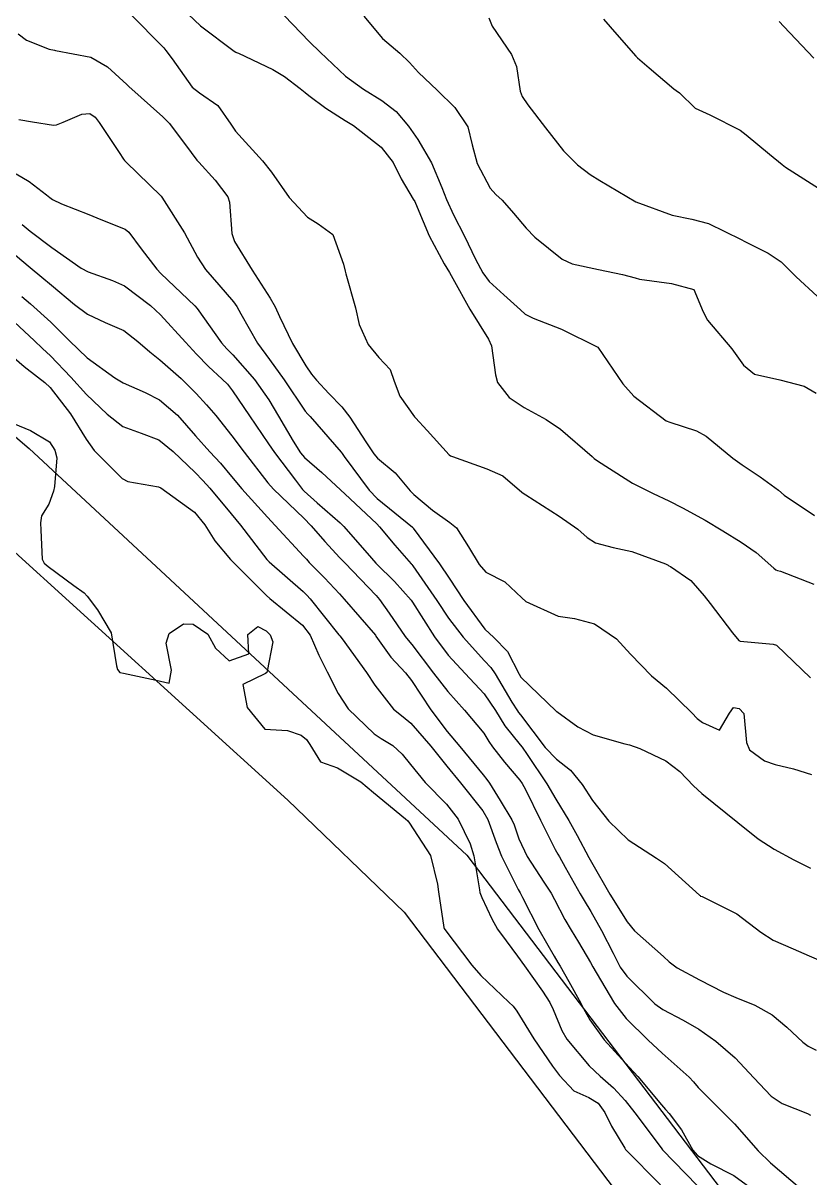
# Model space of a CAD drawing. Header units: metres. Extents: x 298520 to 308411, y 7433745 to 7450750.
# Drawn here: x 305294.6 to 305337.8, y 7436443.2 to 7436506.6 of the extents above; entities that cross this region are included whole.
import ezdxf

# ---------------------------------------------------------------- set-up
doc = ezdxf.new("R2010")
doc.units = ezdxf.units.M
doc.header["$LTSCALE"] = 10
for name, color, linetype in [('Curvas de Nivel 1m', 11, 'Continuous'), ('Curvas de Nivel 5m', 15, 'Continuous'), ('Vias Primárias', 230, 'Continuous')]:
    doc.layers.add(name, color=color, linetype=linetype)

msp = doc.modelspace()

# ---------------------------------------------------------------- linework, layer by layer
at = {"layer": 'Curvas de Nivel 1m', "flags": 128}
for points, elevation in [([(305300.501, 7436507.139), (305302.364, 7436505.263), (305302.484, 7436505.119), (305302.821, 7436504.65), (305303.922, 7436503.104), (305304.33, 7436502.787), (305305.337, 7436502.099), (305306.041, 7436501.074), (305306.307, 7436500.689), (305307.788, 7436499.055), (305308.277, 7436498.433), (305309.246, 7436497.04), (305310.252, 7436495.96), (305310.83, 7436495.602), (305311.634, 7436495.009), (305312.219, 7436493.394), (305312.304, 7436492.999), (305312.344, 7436492.866), (305312.875, 7436490.993), (305313.087, 7436490.083), (305313.568, 7436488.986), (305314.156, 7436488.268), (305314.781, 7436487.603), (305314.993, 7436486.967), (305315.314, 7436486.142), (305316.124, 7436485.013), (305316.177, 7436484.949), (305316.803, 7436484.253), (305318.022, 7436482.931), (305318.092, 7436482.873), (305318.196, 7436482.825), (305320.085, 7436482.16), (305320.958, 7436481.773), (305321.995, 7436480.881), (305322.072, 7436480.821), (305322.217, 7436480.732), (305324.053, 7436479.554), (305325.065, 7436478.845), (305325.592, 7436478.39), (305326.036, 7436478.104), (305327.01, 7436477.843), (305328.031, 7436477.614), (305329.881, 7436476.934), (305330.024, 7436476.862), (305330.07, 7436476.836), (305330.161, 7436476.788), (305331.264, 7436476.02), (305332.007, 7436475.189), (305332.323, 7436474.757), (305333.562, 7436473.162), (305333.905, 7436472.741), (305333.973, 7436472.702), (305335.79, 7436472.531), (305335.971, 7436472.473), (305337.839, 7436470.691)], 734), ([(305303.7, 7436507.107), (305304.373, 7436506.461), (305306.225, 7436505.072), (305306.309, 7436505.027), (305306.352, 7436505.009), (305306.454, 7436504.967), (305308.343, 7436504.063), (305308.979, 7436503.68), (305309.844, 7436503.027), (305310.12, 7436502.813), (305310.329, 7436502.654), (305311.261, 7436501.954), (305312.316, 7436501.275), (305312.769, 7436500.995), (305314.295, 7436499.817), (305314.941, 7436498.97), (305315.389, 7436498.078), (305316.05, 7436496.953), (305316.13, 7436496.82), (305316.256, 7436496.512), (305316.923, 7436494.943), (305317.75, 7436493.402), (305318.03, 7436492.932), (305318.21, 7436492.608), (305319.145, 7436490.92), (305320.168, 7436489.278), (305320.336, 7436488.907), (305320.555, 7436487.312), (305320.669, 7436486.902), (305321.305, 7436486.063), (305322.129, 7436485.516), (305323.342, 7436484.868), (305324.115, 7436484.33), (305325.851, 7436482.834), (305325.975, 7436482.715), (305326.091, 7436482.629), (305326.608, 7436482.304), (305328.079, 7436481.377), (305329.206, 7436480.799), (305330.067, 7436480.402), (305330.821, 7436480.019), (305332.052, 7436479.334), (305333.029, 7436478.75), (305334.037, 7436478.129), (305334.86, 7436477.556), (305335.818, 7436476.713), (305335.927, 7436476.616), (305336.022, 7436476.581), (305336.187, 7436476.542), (305338.01, 7436475.833)], 733), ([(305308.965, 7436507.041), (305310.362, 7436505.597), (305310.936, 7436505.014), (305312.34, 7436503.711), (305313.314, 7436502.99), (305314.327, 7436502.371), (305315.119, 7436501.766), (305315.793, 7436500.958), (305316.302, 7436500.229), (305317.056, 7436498.942), (305317.612, 7436497.594), (305317.864, 7436496.934), (305318.25, 7436496.101), (305318.857, 7436494.924), (305319.47, 7436493.668), (305319.863, 7436492.914), (305320.208, 7436492.44), (305321.014, 7436491.711), (305321.92, 7436490.884), (305322.189, 7436490.645), (305322.63, 7436490.432), (305324.177, 7436489.826), (305326.163, 7436488.83), (305327.533, 7436486.816), (305328.136, 7436486.15), (305329.913, 7436484.792), (305330.112, 7436484.714), (305331.583, 7436484.243), (305332.105, 7436483.941), (305333.567, 7436482.745), (305334.089, 7436482.37), (305335.074, 7436481.716), (305336.076, 7436480.982), (305336.397, 7436480.707), (305338.057, 7436479.602)], 732), ([(305313.342, 7436506.99), (305314.365, 7436505.767), (305315.303, 7436504.966), (305315.838, 7436504.448), (305316.343, 7436503.913), (305317.354, 7436502.94), (305318.323, 7436501.98), (305319.035, 7436500.923), (305319.279, 7436499.939), (305319.544, 7436498.917), (305320.269, 7436497.565), (305320.575, 7436497.214), (305320.919, 7436496.9), (305321.55, 7436496.188), (305322.24, 7436495.359), (305322.713, 7436494.875), (305324.221, 7436493.659), (305324.771, 7436493.404), (305326.216, 7436493.095), (305327.516, 7436492.817), (305328.211, 7436492.634), (305328.454, 7436492.564), (305330.208, 7436492.326), (305331.429, 7436491.996), (305331.945, 7436490.764), (305332.186, 7436490.323), (305333.519, 7436488.746), (305334.154, 7436487.837), (305334.767, 7436487.349), (305336.146, 7436487.035), (305337.488, 7436486.697), (305338.137, 7436486.305)], 731), ([(305326.48, 7436506.829), (305327.204, 7436505.988), (305328.257, 7436504.811), (305328.352, 7436504.716), (305328.989, 7436504.161), (305330.335, 7436503.018), (305330.47, 7436502.923), (305330.643, 7436502.785), (305331.508, 7436501.956), (305332.321, 7436501.592), (305333.973, 7436500.743), (305334.309, 7436500.487), (305335.589, 7436499.425), (305336.285, 7436498.856), (305336.469, 7436498.708), (305338.272, 7436497.562)], 729), ([(305336.109, 7436506.714), (305336.379, 7436506.432), (305338.025, 7436504.693)], 728), ([(305294.415, 7436501.32), (305295.158, 7436501.207), (305296.31, 7436501.017), (305296.472, 7436501.027), (305296.846, 7436501.185), (305297.869, 7436501.623), (305298.318, 7436501.655), (305298.597, 7436501.447), (305298.827, 7436501.162), (305299.91, 7436499.524), (305300.15, 7436499.142), (305300.212, 7436499.071), (305300.282, 7436499.01), (305302.221, 7436497.12), (305302.262, 7436497.071), (305303.505, 7436495.107), (305304.223, 7436493.777), (305304.657, 7436493.093), (305305.378, 7436492.255), (305306.195, 7436491.326), (305306.371, 7436491.068), (305306.59, 7436490.663), (305307.509, 7436489.057), (305308.154, 7436488.159), (305308.96, 7436487.042), (305310.126, 7436485.325), (305310.259, 7436485.163), (305310.388, 7436485.026), (305312.094, 7436483.065), (305312.144, 7436482.999), (305312.259, 7436482.831), (305313.62, 7436480.985), (305314.066, 7436480.53), (305316.002, 7436478.951), (305316.023, 7436478.93), (305316.042, 7436478.906), (305317.482, 7436476.935), (305318.015, 7436476.15), (305318.823, 7436474.922), (305319.98, 7436473.363), (305320.468, 7436472.903), (305321.213, 7436472.139), (305321.848, 7436470.882), (305321.95, 7436470.715), (305323.89, 7436468.86), (305323.923, 7436468.834), (305325.066, 7436467.994), (305325.91, 7436467.563), (305327.648, 7436467.07), (305327.905, 7436467.01), (305328.466, 7436466.804), (305329.896, 7436466.124), (305330.665, 7436465.553), (305331.409, 7436464.767), (305331.877, 7436464.334), (305333.853, 7436462.74), (305334.973, 7436461.852), (305335.839, 7436461.288), (305336.912, 7436460.699), (305337.826, 7436460.232)], 736), ([(305294.274, 7436498.344), (305294.99, 7436497.929), (305295.928, 7436497.195), (305296.115, 7436497.046), (305296.26, 7436496.946), (305296.749, 7436496.694), (305298.252, 7436496.114), (305298.92, 7436495.831), (305300.245, 7436495.302), (305300.454, 7436495.138), (305301.122, 7436494.239), (305301.985, 7436493.122), (305302.211, 7436492.883), (305304.067, 7436491.101), (305304.191, 7436490.952), (305305.538, 7436489.079), (305305.829, 7436488.744), (305306.156, 7436488.415), (305307.346, 7436487.058), (305308.132, 7436485.935), (305308.661, 7436485.045), (305309.457, 7436483.683), (305309.866, 7436483.032), (305310.09, 7436482.773), (305311.028, 7436481.962), (305312.052, 7436481), (305312.073, 7436480.982), (305312.286, 7436480.782), (305314.045, 7436479.132), (305314.191, 7436478.978), (305315.034, 7436477.966), (305315.926, 7436476.951), (305315.974, 7436476.903), (305316.022, 7436476.841), (305317.332, 7436474.937), (305317.988, 7436473.964), (305318.776, 7436472.922), (305319.96, 7436471.627), (305320.304, 7436471.252), (305320.533, 7436470.901), (305321.462, 7436469.355), (305321.762, 7436468.882), (305321.825, 7436468.784), (305321.921, 7436468.655), (305323.289, 7436466.866), (305323.897, 7436466.229), (305324.667, 7436465.625), (305325.32, 7436464.838), (305325.87, 7436463.961), (305326.772, 7436462.821), (305327.843, 7436461.787), (305329.389, 7436460.794), (305329.828, 7436460.495), (305331.74, 7436458.761), (305331.775, 7436458.732), (305331.802, 7436458.711), (305331.884, 7436458.677), (305333.793, 7436457.736), (305335.112, 7436456.727), (305335.779, 7436456.296), (305336.885, 7436455.814), (305337.77, 7436455.422), (305339.512, 7436454.673)], 737), ([(305294.604, 7436495.572), (305295.044, 7436495.208), (305296.229, 7436494.295), (305297.842, 7436493.174), (305298.211, 7436492.967), (305299.552, 7436492.496), (305300.203, 7436492.192), (305301.643, 7436491.125), (305302.185, 7436490.604), (305303.547, 7436489.106), (305304.156, 7436488.449), (305304.826, 7436487.766), (305305.571, 7436487.079), (305305.861, 7436486.795), (305306.137, 7436486.437), (305307.063, 7436485.061), (305308.1, 7436483.527), (305308.438, 7436483.047), (305309.581, 7436481.532), (305309.975, 7436481.031), (305310.071, 7436480.929), (305310.784, 7436480.297), (305312.046, 7436479.193), (305312.241, 7436478.998), (305313.752, 7436477.257), (305313.989, 7436476.98), (305314.023, 7436476.949), (305315.015, 7436475.967), (305315.926, 7436474.951), (305316.001, 7436474.846), (305317.221, 7436472.938), (305317.963, 7436471.937), (305318.89, 7436470.921), (305319.936, 7436469.8), (305320.555, 7436468.901), (305321.069, 7436468.048), (305321.904, 7436467.016), (305322.016, 7436466.879), (305322.303, 7436466.471), (305323.365, 7436464.865), (305323.871, 7436464.036), (305324.58, 7436462.849), (305325.037, 7436462.034), (305325.68, 7436460.832), (305325.829, 7436460.562), (305326.837, 7436458.82), (305327.788, 7436457.288), (305328.186, 7436456.806), (305329.769, 7436455.384), (305330.074, 7436455.093), (305330.516, 7436454.779), (305331.753, 7436454.111), (305333.054, 7436453.436), (305333.739, 7436453.138), (305334.774, 7436452.73), (305335.728, 7436452.189), (305336.529, 7436451.516), (305337.409, 7436450.695), (305337.71, 7436450.471), (305338.144, 7436450.248)], 738), ([(305294.223, 7436493.886), (305295.041, 7436493.208), (305295.68, 7436492.67), (305296.203, 7436492.23), (305297.46, 7436491.177), (305298.185, 7436490.64), (305299.15, 7436490.189), (305300.172, 7436489.742), (305300.941, 7436489.138), (305301.598, 7436488.569), (305302.153, 7436488.144), (305303.319, 7436487.108), (305304.135, 7436486.283), (305304.707, 7436485.669), (305305.217, 7436485.084), (305306.106, 7436483.959), (305306.782, 7436483.063), (305308.076, 7436481.384), (305308.376, 7436481.047), (305310.049, 7436479.442), (305310.455, 7436479.024), (305311.196, 7436478.174), (305312.026, 7436477.275), (305312.289, 7436476.997), (305314.005, 7436475.197), (305314.112, 7436475.086), (305314.201, 7436474.977), (305314.725, 7436474.236), (305315.611, 7436472.955), (305315.769, 7436472.751), (305315.968, 7436472.508), (305317.157, 7436470.938), (305317.938, 7436469.931), (305318.86, 7436468.921), (305319.91, 7436467.658), (305320.195, 7436467.195), (305320.386, 7436466.903), (305321.059, 7436466.057), (305321.885, 7436465.073), (305322.023, 7436464.879), (305322.197, 7436464.558), (305323.018, 7436462.868), (305323.837, 7436461.274), (305323.981, 7436461.005), (305324.061, 7436460.857), (305324.385, 7436460.291), (305325.201, 7436458.839), (305325.423, 7436458.46), (305325.793, 7436457.854), (305326.38, 7436456.824), (305327.004, 7436455.584), (305327.399, 7436454.814), (305327.755, 7436454.306), (305329.301, 7436452.794), (305329.73, 7436452.481), (305330.851, 7436451.899), (305331.719, 7436451.408), (305332.638, 7436450.751), (305333.699, 7436449.823), (305334.733, 7436448.73), (305335.673, 7436447.733), (305336.284, 7436447.325), (305337.664, 7436446.774), (305337.826, 7436446.688)], 739), ([(305294.178, 7436490.2), (305295.261, 7436489.204), (305295.721, 7436488.759), (305296.155, 7436488.353), (305297.259, 7436487.179), (305298.134, 7436486.236), (305299.252, 7436485.159), (305300.113, 7436484.484), (305301.125, 7436484.118), (305302.102, 7436483.752), (305302.877, 7436483.112), (305304.081, 7436481.946), (305304.504, 7436481.52), (305304.884, 7436481.088), (305306.052, 7436479.691), (305306.567, 7436479.065), (305308.024, 7436477.182), (305308.148, 7436477.049), (305310.007, 7436475.42), (305310.205, 7436475.227), (305310.387, 7436475.024), (305311.974, 7436473.047), (305312.013, 7436473), (305312.149, 7436472.82), (305313.474, 7436470.985), (305313.942, 7436470.285), (305314.972, 7436468.964), (305315.502, 7436468.54), (305315.915, 7436468.194), (305317.005, 7436466.939), (305317.892, 7436465.835), (305318.636, 7436464.922), (305319.86, 7436463.384), (305320.139, 7436462.906), (305320.597, 7436461.655), (305320.89, 7436460.894), (305321.806, 7436459.071), (305321.912, 7436458.879), (305322.041, 7436458.637), (305322.932, 7436456.869), (305323.768, 7436455.417), (305323.978, 7436455.07), (305324.105, 7436454.855), (305324.573, 7436454.025), (305325.239, 7436452.837), (305325.403, 7436452.508), (305325.724, 7436451.915), (305326.524, 7436450.822), (305327.694, 7436449.548), (305328.369, 7436448.803), (305329.668, 7436447.252), (305329.878, 7436446.999), (305330.074, 7436446.784), (305330.765, 7436445.885), (305331.378, 7436444.764), (305331.638, 7436444.463), (305332.369, 7436444.016), (305333.622, 7436443.373), (305334.509, 7436442.731)], 741), ([(305294.153, 7436488.241), (305294.71, 7436487.773), (305295.433, 7436487.201), (305295.841, 7436486.896), (305296.137, 7436486.616), (305297.257, 7436485.179), (305298.102, 7436483.786), (305298.545, 7436483.165), (305300.078, 7436481.624), (305300.389, 7436481.458), (305302.073, 7436481.175), (305302.195, 7436481.119), (305304.053, 7436479.773), (305304.623, 7436479.091), (305305.163, 7436478.212), (305306.024, 7436477.185), (305306.138, 7436477.069), (305308.004, 7436475.197), (305308.177, 7436475.048), (305309.981, 7436473.578), (305310.39, 7436473.024), (305310.872, 7436471.926), (305311.333, 7436471.009), (305311.935, 7436469.82), (305312.48, 7436468.994), (305313.909, 7436467.619), (305314.286, 7436467.353), (305314.919, 7436466.965), (305315.446, 7436466.505), (305315.893, 7436465.934), (305316.705, 7436464.942), (305317.865, 7436463.759), (305318.511, 7436462.923), (305319.171, 7436461.585), (305319.376, 7436460.915), (305319.673, 7436459.043), (305319.699, 7436458.911), (305319.8, 7436458.625), (305320.349, 7436457.462), (305320.676, 7436456.897), (305321.135, 7436456.248), (305321.768, 7436455.416), (305322.154, 7436454.876), (305323.127, 7436453.482), (305323.542, 7436452.862), (305323.729, 7436452.485), (305324.193, 7436451.328), (305324.476, 7436450.849), (305325.691, 7436449.398), (305326.303, 7436448.824), (305327.034, 7436448.177), (305327.67, 7436447.484), (305328.198, 7436446.805), (305329.644, 7436444.893), (305329.685, 7436444.831), (305329.724, 7436444.789), (305331.614, 7436442.824)], 742), ([(305294.114, 7436484.639), (305295.063, 7436484.251), (305296.1, 7436483.644), (305296.394, 7436483.187), (305296.506, 7436482.769), (305296.366, 7436481.187), (305296.322, 7436480.935), (305296.058, 7436480.225), (305295.659, 7436479.586), (305295.603, 7436479.197), (305295.627, 7436478.784), (305295.693, 7436477.195), (305295.812, 7436476.985), (305296.019, 7436476.791), (305297.439, 7436475.745), (305298.005, 7436475.346), (305298.154, 7436475.168), (305298.734, 7436474.42), (305299.487, 7436473.155), (305299.771, 7436471.336), (305299.833, 7436471.151), (305299.95, 7436470.976), (305300.16, 7436470.936), (305301.945, 7436470.564), (305302.658, 7436470.397), (305302.783, 7436471.112), (305302.496, 7436472.586), (305302.656, 7436473.113), (305303.444, 7436473.642), (305303.981, 7436473.623), (305304.785, 7436473.088), (305305.201, 7436472.317), (305305.958, 7436471.615), (305307.024, 7436471.997), (305306.982, 7436473.06), (305307.522, 7436473.512), (305307.976, 7436473.263), (305308.196, 7436473.048), (305308.353, 7436472.662), (305308.033, 7436471.049), (305308.014, 7436470.987), (305307.951, 7436470.925), (305306.692, 7436470.312), (305306.942, 7436469.06), (305307.911, 7436467.877), (305309.155, 7436467.793), (305309.908, 7436467.532), (305310.184, 7436467.304), (305310.379, 7436467.023), (305310.956, 7436466.077), (305311.89, 7436465.752), (305313.163, 7436464.987), (305313.874, 7436464.39), (305315.63, 7436462.953), (305315.742, 7436462.842), (305315.85, 7436462.708), (305316.986, 7436460.938), (305317.383, 7436459.361), (305317.438, 7436458.934), (305317.733, 7436456.981), (305317.746, 7436456.93), (305317.782, 7436456.875), (305319.252, 7436454.915), (305319.755, 7436454.352), (305321.282, 7436452.887), (305321.518, 7436452.671), (305321.728, 7436452.388), (305322.653, 7436450.871), (305323.691, 7436449.382), (305324.068, 7436448.854), (305324.848, 7436448.016), (305325.671, 7436447.656), (305326.186, 7436447.35), (305326.56, 7436446.827), (305326.913, 7436446.079), (305327.643, 7436444.867), (305327.693, 7436444.809), (305329.614, 7436442.87)], 743)]:
    msp.add_lwpolyline(points, dxfattribs=dict(at, elevation=elevation))
at = {"layer": 'Curvas de Nivel 5m', "flags": 128}
for points, elevation in [([(305320.201, 7436506.912), (305320.376, 7436506.453), (305321.432, 7436504.894), (305321.701, 7436504.244), (305321.906, 7436502.886), (305322.027, 7436502.582), (305322.325, 7436502.138), (305323.294, 7436500.87), (305324.294, 7436499.601), (305325.049, 7436498.849), (305325.757, 7436498.318), (305326.274, 7436497.976), (305328.263, 7436496.81), (305330.252, 7436496.073), (305331.335, 7436495.859), (305332.246, 7436495.629), (305334.023, 7436494.742), (305334.232, 7436494.628), (305335.505, 7436494), (305336.221, 7436493.514), (305337.045, 7436492.702), (305338.202, 7436491.635)], 730), ([(305294.371, 7436506.035), (305294.829, 7436505.675), (305296.071, 7436505.194), (305296.362, 7436505.126), (305296.429, 7436505.122), (305298.357, 7436504.744), (305299.282, 7436504.223), (305300.335, 7436503.248), (305300.452, 7436503.139), (305302.316, 7436501.473), (305302.67, 7436501.116), (305303.875, 7436499.518), (305304.176, 7436499.101), (305304.282, 7436498.978), (305305.18, 7436497.994), (305305.883, 7436497.076), (305305.971, 7436496.785), (305306.088, 7436495.072), (305306.236, 7436494.633), (305307.219, 7436493.06), (305308.198, 7436491.531), (305308.473, 7436491.047), (305308.708, 7436490.522), (305309.419, 7436489.037), (305310.151, 7436487.815), (305310.471, 7436487.35), (305310.738, 7436487.021), (305311.424, 7436486.299), (305312.128, 7436485.555), (305312.568, 7436484.996), (305313.445, 7436483.644), (305313.881, 7436482.982), (305314.091, 7436482.748), (305315.052, 7436481.934), (305315.872, 7436480.953), (305316.07, 7436480.745), (305317.104, 7436479.892), (305318.047, 7436479.218), (305318.411, 7436478.926), (305319.084, 7436477.868), (305319.665, 7436476.914), (305320.019, 7436476.492), (305321.071, 7436475.951), (305322.005, 7436475.078), (305322.226, 7436474.878), (305323.991, 7436474.078), (305324.896, 7436473.94), (305325.985, 7436473.651), (305327.203, 7436472.818), (305327.965, 7436471.986), (305329.106, 7436470.798), (305329.943, 7436470.113), (305331.328, 7436468.769), (305331.617, 7436468.462), (305331.918, 7436468.227), (305332.849, 7436467.815), (305333.387, 7436468.745), (305333.604, 7436469.067), (305333.927, 7436469.001), (305334.186, 7436468.736), (305334.318, 7436467.145), (305334.496, 7436466.731), (305335.318, 7436466.14), (305335.895, 7436465.921), (305336.901, 7436465.692), (305337.89, 7436465.386)], 735), ([(305294.588, 7436491.605), (305295.048, 7436491.207), (305296.178, 7436490.204), (305297.199, 7436489.18), (305298.154, 7436488.255), (305299.68, 7436487.155), (305300.14, 7436486.882), (305301.35, 7436486.347), (305302.131, 7436485.952), (305303.108, 7436485.11), (305304.106, 7436483.968), (305304.883, 7436483.088), (305305.467, 7436482.46), (305306.08, 7436481.736), (305306.641, 7436481.064), (305308.05, 7436479.498), (305308.48, 7436479.046), (305310.026, 7436477.372), (305310.187, 7436477.19), (305310.34, 7436477.025), (305311.177, 7436476.175), (305312.006, 7436475.289), (305312.263, 7436474.997), (305313.974, 7436473.019), (305314.002, 7436472.98), (305314.82, 7436471.826), (305315.613, 7436470.955), (305315.947, 7436470.542), (305317.008, 7436468.939), (305317.911, 7436467.733), (305318.593, 7436466.923), (305319.887, 7436465.364), (305320.088, 7436465.11), (305320.235, 7436464.905), (305320.811, 7436463.954), (305321.454, 7436462.886), (305321.579, 7436462.612), (305321.843, 7436461.844), (305322.303, 7436460.875), (305323.206, 7436459.472), (305323.61, 7436458.862), (305323.8, 7436458.521), (305324.361, 7436457.424), (305324.703, 7436456.846), (305325.118, 7436456.182), (305325.765, 7436455.056), (305325.891, 7436454.829), (305326.07, 7436454.515), (305327.081, 7436452.817), (305327.725, 7436451.993), (305328.934, 7436450.798), (305329.702, 7436450.081), (305331.175, 7436448.768), (305331.425, 7436448.508), (305331.677, 7436448.208), (305333.133, 7436446.745), (305333.658, 7436446.205), (305334.971, 7436444.727), (305335.633, 7436444.071), (305337.258, 7436442.695)], 740)]:
    msp.add_lwpolyline(points, dxfattribs=dict(at, elevation=elevation))
at = {"layer": 'Vias Primárias'}
for points in [[(305246.059, 7436539.239), (305249.049, 7436534.712), (305263.207, 7436511.203), (305267.753, 7436504.595), (305274.266, 7436497.478), (305281.819, 7436488.557), (305292.968, 7436478.676), (305309.176, 7436463.971), (305315.552, 7436457.832), (305335.587, 7436431.417), (305357.69, 7436405.682), (305380.992, 7436382.265), (305407.66, 7436359.48), (305417.541, 7436349.77), (305425.033, 7436340.473), (305438.888, 7436320.416), (305454.408, 7436296.792), (305470.154, 7436273.549), (305478.556, 7436261.27), (305485.262, 7436252.183), (305499.793, 7436232.056), (305507.534, 7436220.086), (305539.2, 7436173.274)], [(305279.333, 7436498.614), (305287.451, 7436489.72), (305294.98, 7436483.274), (305318.989, 7436460.96), (305350.085, 7436420.059), (305382.655, 7436387.133), (305403.391, 7436367.112), (305412.826, 7436359.532), (305422.687, 7436349.252), (305433.77, 7436333.046), (305453.365, 7436303.814), (305470.266, 7436278.781), (305485.772, 7436256.274), (305552.14, 7436158.523), (305569.848, 7436127.382)]]:
    msp.add_lwpolyline(points, dxfattribs=at)

doc.saveas('drawing.dxf')
